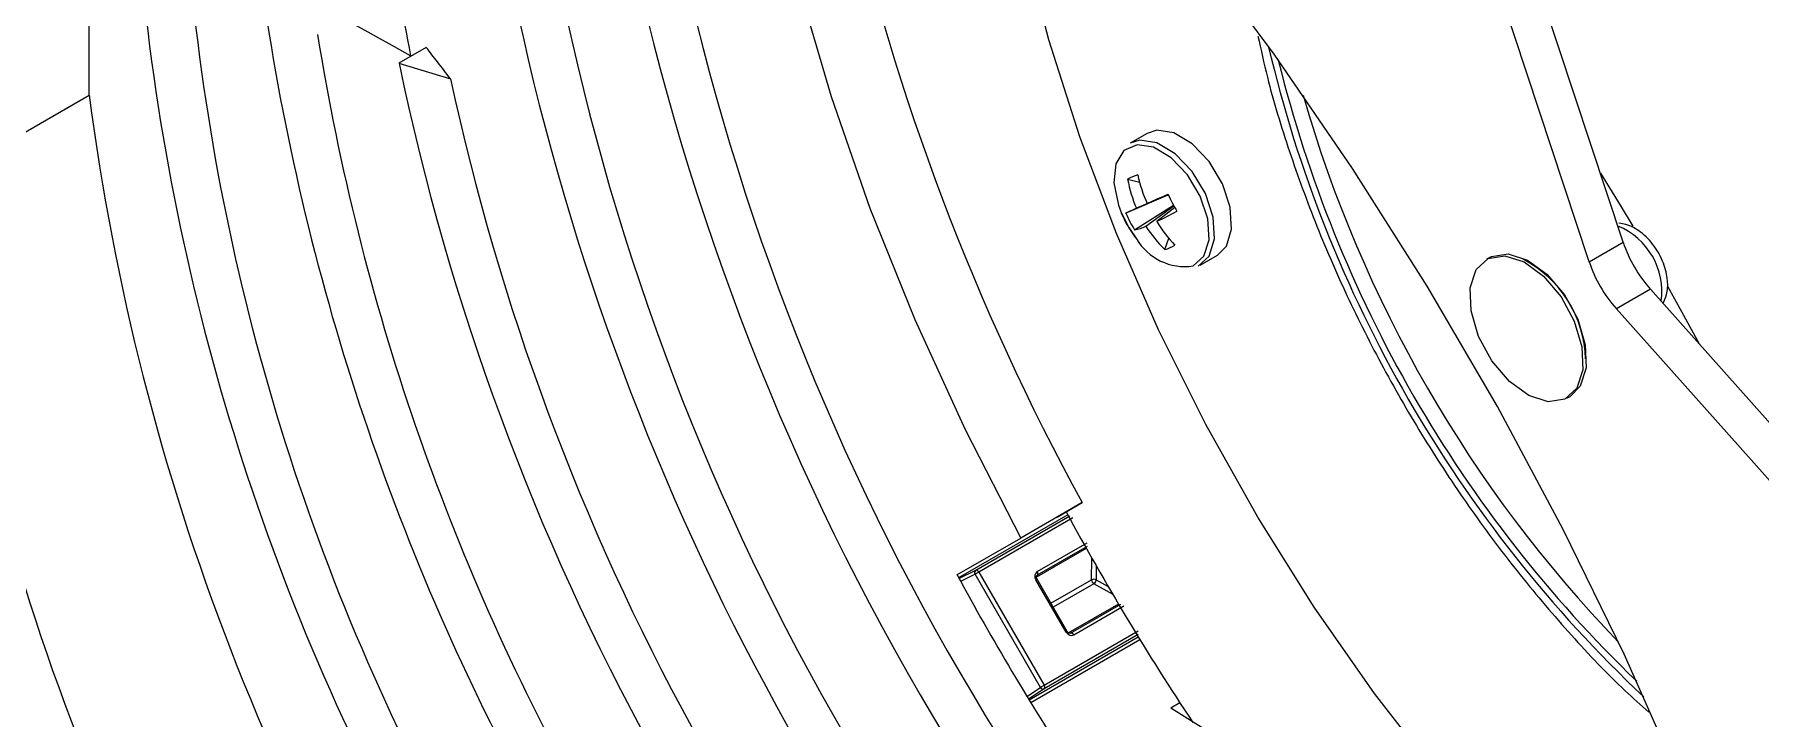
# Model space of a CAD drawing. Extents: x 16.7 to 113.1, y 4.5 to 84.5.
# Drawn here: x 74.848 to 77.536, y 63.448 to 64.513 of the extents above; entities that cross this region are included whole.
import ezdxf

# ---------------------------------------------------------------- set-up
doc = ezdxf.new("R2010")
doc.units = 0
doc.header["$MEASUREMENT"] = 0
doc.layers.add('OBJECT', color=7, linetype='CONTINUOUS')

msp = doc.modelspace()

# ---------------------------------------------------------------- linework, layer by layer
at = {"layer": 'OBJECT'}
for p, q in [((77.3222, 64.1894), (76.9954, 65.1782)), ((77.2692, 64.1588), (76.9424, 65.1476)), ((74.933, 64.4186), (74.933, 64.9191)), ((75.4579, 64.4927), (75.4154, 64.4682)), ((75.4154, 64.4682), (75.4957, 64.444)), ((74.6548, 64.258), (74.933, 64.4186)), ((76.5806, 64.3589), (76.554, 64.3435)), ((76.5502, 64.2875), (76.5688, 64.2829)), ((76.5472, 64.2347), (76.6134, 64.2631)), ((76.6134, 64.2632), (76.564, 64.2422)), ((76.5808, 64.2496), (76.6133, 64.2633)), ((76.5611, 64.2086), (76.6218, 64.2469)), ((76.5788, 64.2142), (76.6223, 64.246)), ((76.6236, 64.2436), (76.5956, 64.2217)), ((76.6083, 64.1779), (76.6143, 64.1957)), ((76.6635, 64.1538), (76.6901, 64.1692)), ((77.2692, 64.1588), (77.3222, 64.1894)), ((77.1143, 64.1658), (77.109, 64.1628)), ((77.3644, 64.1163), (77.3115, 64.0857)), ((78.0853, 63.3075), (77.3644, 64.1163)), ((78.0323, 63.2769), (77.3115, 64.0857)), ((77.234, 63.9463), (77.2393, 63.9493)), ((76.457, 63.7648), (76.287, 63.6667)), ((76.4795, 63.7838), (76.3839, 63.7286)), ((76.4404, 63.7612), (76.4795, 63.7838)), ((76.4404, 63.7612), (76.4545, 63.7694)), ((76.3138, 63.6786), (76.4601, 63.7631)), ((76.465, 63.7602), (76.3187, 63.6757)), ((76.2845, 63.6712), (76.3839, 63.7286)), ((76.4859, 63.7124), (76.4083, 63.6676)), ((76.4094, 63.6764), (76.4874, 63.7214)), ((76.4875, 63.7157), (76.4095, 63.6706)), ((76.4942, 63.6636), (76.4946, 63.697)), ((76.5015, 63.6849), (76.5013, 63.6635)), ((76.2876, 63.6655), (76.3138, 63.6786)), ((76.3127, 63.6722), (76.2901, 63.6609)), ((76.4145, 63.496), (76.3127, 63.6722)), ((76.3187, 63.6757), (76.4205, 63.4994)), ((76.4544, 63.5822), (76.4074, 63.6636)), ((76.4562, 63.5833), (76.4092, 63.6647)), ((76.4309, 63.627), (76.4942, 63.6636)), ((76.4978, 63.6575), (76.4345, 63.6209)), ((76.5269, 63.641), (76.4978, 63.6575)), ((76.5013, 63.6635), (76.5199, 63.6531)), ((76.5359, 63.6258), (76.4583, 63.581)), ((76.4615, 63.5805), (76.5395, 63.6255)), ((76.5444, 63.6226), (76.4665, 63.5776)), ((76.4205, 63.4994), (76.5668, 63.5839)), ((76.5669, 63.5782), (76.4205, 63.4937)), ((76.3968, 63.4764), (76.5668, 63.5746)), ((76.5695, 63.5701), (76.3995, 63.472)), ((76.3934, 63.482), (76.4145, 63.496)), ((76.4205, 63.4937), (76.3961, 63.4776)), ((76.6317, 63.4719), (76.6176, 63.4638)), ((76.7121, 63.4043), (76.6176, 63.4638))]:
    msp.add_line(p, q, dxfattribs=at)
at = {"layer": 'OBJECT', "flags": 128}
for points in [[(77.4914, 63.1495), (77.4899, 63.1534), (77.411, 63.3512), (77.3238, 63.5477), (77.2288, 63.742), (77.1263, 63.9334), (77.0168, 64.1211), (76.9007, 64.3044), (76.7784, 64.4825), (76.6504, 64.6546), (76.5173, 64.8202), (76.3796, 64.9785), (76.2379, 65.1289), (76.0927, 65.2708), (75.9445, 65.4036), (75.7941, 65.5268), (75.642, 65.6398), (75.5242, 65.7196)], [(75.9339, 65.4127), (75.9339, 65.2572), (75.9444, 65.0962), (75.9652, 64.9306), (75.9963, 64.7613), (76.0375, 64.5896), (76.0885, 64.4162), (76.149, 64.2424), (76.2187, 64.0692), (76.2972, 63.8976), (76.3839, 63.7286)], [(77.4914, 62.9117), (77.474, 62.925), (77.3596, 63.0195), (77.2477, 63.1237), (77.1391, 63.2368), (77.0345, 63.358), (76.9349, 63.4864), (76.8408, 63.6211), (76.7529, 63.7611), (76.6719, 63.9054), (76.5984, 64.053), (76.5329, 64.2028), (76.4758, 64.3538), (76.4276, 64.5048), (76.3886, 64.6547), (76.3591, 64.8025), (76.3393, 64.9472), (76.3323, 65.0301)], [(76.6901, 64.1692), (76.7041, 64.1832), (76.7123, 64.2099), (76.7102, 64.2439), (76.6979, 64.2806), (76.6772, 64.3151), (76.6509, 64.3427), (76.6224, 64.3597), (76.5957, 64.3637), (76.5806, 64.3589)], [(76.6523, 64.1524), (76.6692, 64.1675), (76.6771, 64.1932), (76.675, 64.2259), (76.6632, 64.2613), (76.6433, 64.2945), (76.6179, 64.321), (76.5906, 64.3374), (76.5649, 64.3413), (76.5443, 64.3322), (76.5317, 64.3115), (76.5287, 64.2817), (76.5358, 64.2471), (76.5395, 64.237)], [(76.6599, 64.152), (76.6775, 64.1678), (76.6857, 64.1945), (76.6836, 64.2285), (76.6713, 64.2652), (76.6506, 64.2997), (76.6242, 64.3273), (76.5958, 64.3443), (76.5691, 64.3483), (76.554, 64.3435)], [(77.2866, 64.2972), (77.3189, 64.2447), (77.3372, 64.2142)], [(76.5395, 64.237), (76.5519, 64.2123), (76.564, 64.1946)], [(77.1377, 64.1683), (77.1677, 64.1587), (77.1981, 64.1364), (77.2253, 64.1043), (77.246, 64.0662), (77.2578, 64.0267), (77.2591, 63.9905), (77.2498, 63.9621), (77.2311, 63.9448), (77.2052, 63.9407), (77.1752, 63.9504), (77.1448, 63.9726), (77.1176, 64.0047), (77.0969, 64.0428), (77.0851, 64.0823), (77.0838, 64.1185), (77.0931, 64.147), (77.1118, 64.1643), (77.1377, 64.1683)], [(77.1143, 64.1658), (77.1171, 64.1673), (77.143, 64.1714)], [(77.143, 64.1714), (77.173, 64.1617), (77.2034, 64.1395), (77.2307, 64.1074), (77.2514, 64.0693), (77.2631, 64.0298), (77.2644, 63.9936), (77.2552, 63.9651), (77.2393, 63.9493)], [(77.3912, 64.121), (77.413, 64.0817), (77.4404, 64.031)], [(76.3187, 63.6757), (76.318, 63.6752), (76.3172, 63.6748), (76.3163, 63.6743), (76.3155, 63.6738), (76.3147, 63.6734), (76.3139, 63.6729), (76.3133, 63.6725), (76.3127, 63.6722)], [(76.3187, 63.6757), (76.3182, 63.6765), (76.3176, 63.6772), (76.3169, 63.6778), (76.3163, 63.6783), (76.3156, 63.6786), (76.3149, 63.6788), (76.3143, 63.6788), (76.3138, 63.6786)], [(76.4092, 63.6647), (76.4091, 63.6647), (76.4089, 63.6645), (76.4085, 63.6643), (76.408, 63.664), (76.4074, 63.6636)], [(76.4095, 63.6706), (76.4099, 63.671), (76.4102, 63.6715), (76.4104, 63.6722), (76.4105, 63.6729), (76.4104, 63.6738), (76.4102, 63.6746), (76.4099, 63.6755), (76.4094, 63.6764)], [(76.4665, 63.5776), (76.4659, 63.5784), (76.4653, 63.5792), (76.4647, 63.5798), (76.464, 63.5802), (76.4633, 63.5806), (76.4626, 63.5807), (76.462, 63.5807), (76.4615, 63.5805)], [(76.4205, 63.4994), (76.4197, 63.499), (76.4189, 63.4985), (76.4181, 63.498), (76.4173, 63.4976), (76.4165, 63.4971), (76.4157, 63.4967), (76.415, 63.4963), (76.4145, 63.496)], [(76.4205, 63.4937), (76.421, 63.4941), (76.4213, 63.4946), (76.4214, 63.4952), (76.4215, 63.496), (76.4214, 63.4968), (76.4212, 63.4977), (76.4209, 63.4986), (76.4205, 63.4994)]]:
    msp.add_lwpolyline(points, dxfattribs=at)
at = {"layer": 'OBJECT'}
for centre, radius, start, end in [((79.6608, 65.4811), 3.9721, 188.9776, 226.6892), ((79.6144, 65.4548), 3.8479, 189.2261, 226.5261), ((79.5, 65.3867), 3.9891, 189.0498, 222.3022), ((79.4376, 65.3527), 3.8479, 189.2261, 226.5261), ((79.7862, 65.5913), 3.7685, 192.8219, 208.6615), ((78.3793, 65.0582), 3.0021, 187.2756, 191.1072), ((78.6079, 64.957), 3.6106, 185.0836, 209.2342), ((78.572, 64.9332), 3.4969, 185.2354, 209.1667), ((78.9194, 65.1124), 3.7543, 188.8256, 208.9415), ((78.8829, 65.0885), 3.6401, 189.0984, 208.8697), ((78.7481, 64.9608), 2.0328, 193.2475, 226.7138), ((79.1951, 65.2557), 3.8608, 191.7691, 208.7665), ((78.7379, 64.955), 2.0115, 193.8566, 226.1048), ((79.1578, 65.2316), 3.7458, 192.1379, 208.6943), ((78.6017, 64.8936), 3.6993, 187.378, 215.0331), ((78.7812, 64.98), 2.0366, 196.0081, 223.9535), ((78.3461, 64.7535), 3.7643, 187.234, 213.9427), ((78.3635, 64.7561), 3.6993, 187.378, 215.0331), ((76.5993, 64.1973), 0.1027, 108.9756, 118.5669), ((76.7519, 64.324), 0.2049, 190.2701, 203.518), ((76.7948, 64.3455), 0.2345, 192.5874, 204.1288), ((80.7468, 54.7422), 10.3802, 113.46763, 113.66218), ((77.1656, 64.5397), 0.6176, 206.5419, 209.2867), ((76.7055, 64.3045), 0.1792, 202.1437, 207.9145), ((77.1371, 62.9427), 1.4203, 113.8003, 114.5394), ((76.7037, 64.3009), 0.1698, 202.9188, 212.9108), ((76.3097, 64.8224), 0.6653, 295.4502, 298.4778), ((76.7865, 64.3394), 0.2243, 211.6701, 223.5586), ((76.7055, 64.3045), 0.1792, 207.9145, 217.8509), ((76.5406, 64.3032), 0.0968, 282.218, 293.224), ((76.6397, 64.2396), 0.0881, 210.7167, 278.1824), ((76.7464, 64.3202), 0.1983, 212.2868, 225.8291), ((77.2723, 64.1128), 0.1099, 351.9964, 67.7854), ((76.5831, 64.2564), 0.0824, 287.7887, 299.7538), ((77.5228, 64.2565), 0.2116, 198.4847, 221.5154), ((77.0824, 64.0024), 0.1811, 1.6306, 62.451), ((77.4699, 64.2259), 0.2116, 198.4847, 221.5154), ((80.1538, 65.7724), 4.2068, 208.4334, 213.6538), ((80.0097, 65.6892), 4.2366, 208.4448, 213.1282), ((76.3166, 63.6748), 0.00471, 126.8604, 213.958), ((76.4977, 63.6566), 0.00778, 62.9541, 116.6289), ((76.5019, 63.6639), 0.00768, 182.6044, 237.3956), ((76.4935, 63.6639), 0.00778, 303.3651, 357.0547), ((76.7506, 63.0709), 0.5909, 119.8817, 120.0866), ((76.4187, 63.498), 0.00471, 206.0424, 293.141)]:
    msp.add_arc(centre, radius, start, end, dxfattribs=at)
for centre, major_axis, ratio, start_param, end_param in [((76.6641, 63.7578), (2.459, -1.3862), 0.010107, 2.100644, 2.350138), ((76.4144, 63.6677), (-0.00501, 0.00866), 0.816474, 6.282461, 7.852953), ((76.4615, 63.5863), (-0.005, 0.00866), 0.816474, 1.571595, 3.142087)]:
    msp.add_ellipse(centre, major_axis=major_axis, ratio=ratio, start_param=start_param, end_param=end_param, dxfattribs=at)
for points, knots in [([(75.4957, 64.444), (75.4889, 64.4527), (75.4763, 64.4689), (75.4637, 64.4852), (75.4579, 64.4927)], [0, 0, 0, 0, 0.536771, 1, 1, 1, 1]), ([(76.7533, 64.5106), (76.7579, 64.4893), (76.7708, 64.4298), (76.8013, 64.3305), (76.8437, 64.2142), (76.8941, 64.099), (76.9515, 63.986), (77.0155, 63.8762), (77.0855, 63.7707), (77.1608, 63.6703), (77.2409, 63.5766), (77.3082, 63.5053), (77.3496, 63.4684), (77.3618, 63.4575)], [0, 0, 0, 0, 0.055882, 0.15622, 0.256474, 0.356664, 0.456814, 0.556949, 0.657094, 0.75727, 0.857503, 0.957821, 1, 1, 1, 1]), ([(77.3841, 64.0942), (77.3862, 64.0987), (77.3914, 64.1096), (77.392, 64.1311), (77.386, 64.1574), (77.3712, 64.1846), (77.3505, 64.2059), (77.331, 64.2166), (77.3191, 64.2185), (77.3155, 64.2191)], [0, 0, 0, 0, 0.096461, 0.236562, 0.40417, 0.582395, 0.763124, 0.928233, 1, 1, 1, 1]), ([(76.4092, 63.6647), (76.4089, 63.6652), (76.4084, 63.6663), (76.4082, 63.6679), (76.4084, 63.6692), (76.4088, 63.6702), (76.4092, 63.6705), (76.4094, 63.6706)], [0, 0, 0, 0, 0.1817211, 0.3689097, 0.5577526, 0.7592603, 1, 1, 1, 1]), ([(76.4615, 63.5805), (76.4612, 63.5804), (76.4608, 63.5802), (76.4596, 63.5803), (76.4582, 63.581), (76.457, 63.582), (76.4565, 63.5829), (76.4562, 63.5833)], [0, 0, 0, 0, 0.254065, 0.474257, 0.660981, 0.857252, 1, 1, 1, 1])]:
    msp.add_open_spline(points, degree=3, knots=knots, dxfattribs=at)

doc.saveas('drawing.dxf')
